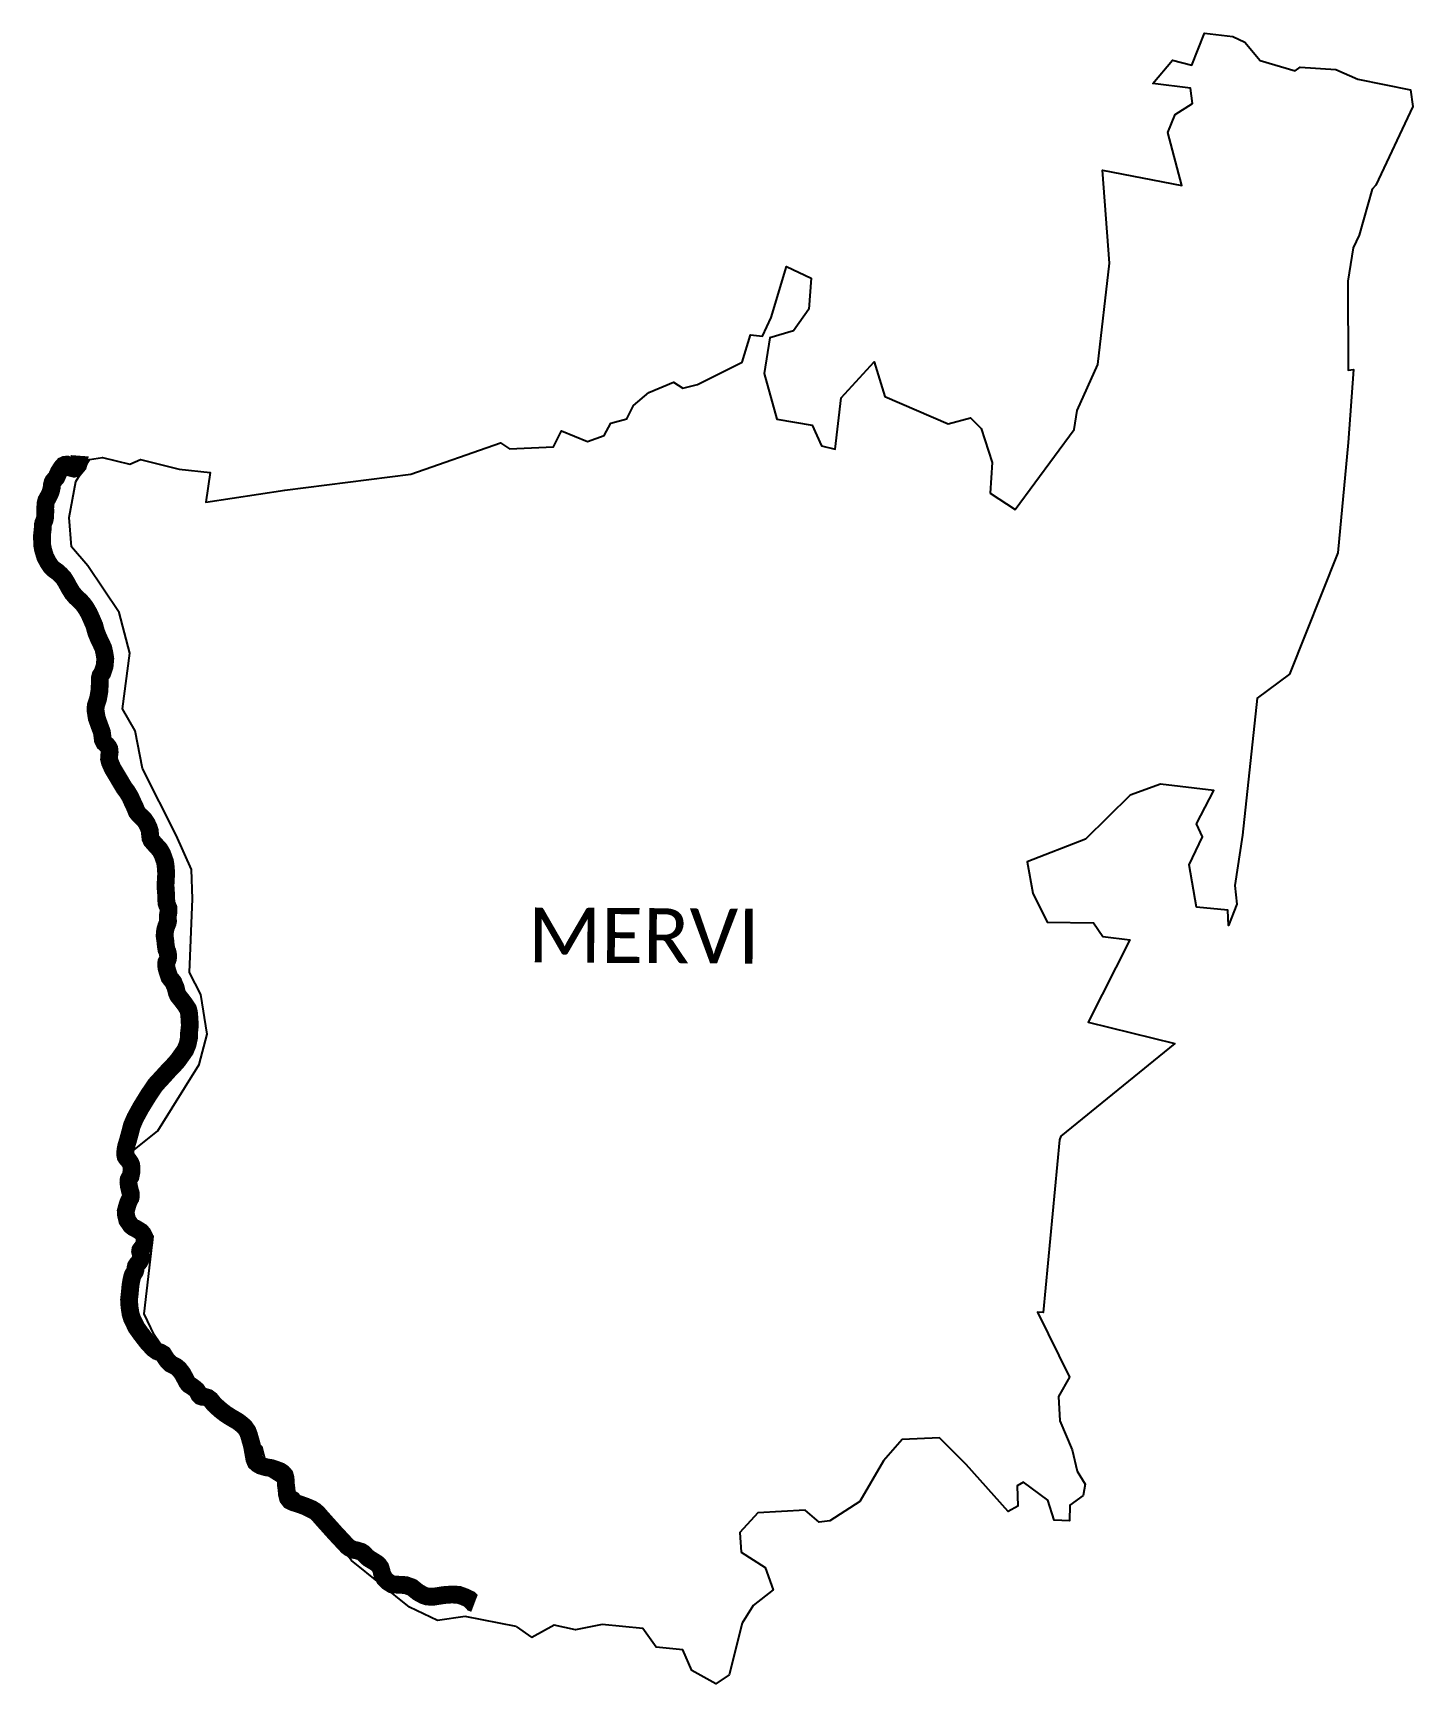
# Model space of a CAD drawing. Header units: metres. Extents: x 318126 to 322004, y 1859001 to 1876470.
# Drawn here: x 318126 to 322004, y 1859001 to 1863637 of the extents above; entities outside this region: 1.
import ezdxf

# ---------------------------------------------------------------- set-up
doc = ezdxf.new("R2010")
doc.units = ezdxf.units.M
for name, color, linetype in [('NATURALLY PROTECTED', 3, 'Continuous'), ('village', 3, 'Continuous'), ('VILLAGE NAME', 250, 'Continuous')]:
    doc.layers.add(name, color=color, linetype=linetype)
doc.styles.get("Standard").update_dxf_attribs({"font": 'Cambria Math.ttf'})

msp = doc.modelspace()

# ---------------------------------------------------------------- linework, layer by layer
at = {"layer": 'NATURALLY PROTECTED', "const_width": 50, "flags": 128}
msp.add_lwpolyline([(318325.5, 1876444.5), (318325.5, 1876444.5)], close=True, dxfattribs=at)
at = {"layer": 'NATURALLY PROTECTED', "color": 116, "true_color": 0x136734, "const_width": 50, "flags": 128}
for points in [[(318257.3, 1862450.1), (318256.1, 1862433.9), (318253.1, 1862424.5), (318246, 1862415.9), (318241.1, 1862414.2), (318234, 1862415.9), (318226.8, 1862422.8), (318221.3, 1862425.2), (318215.8, 1862424.8), (318211.8, 1862422.9), (318206.5, 1862416.9), (318198.5, 1862404.5), (318191.7, 1862389), (318187.2, 1862383.8), (318182.8, 1862378.9), (318180.8, 1862374.6), (318179.2, 1862367.7), (318178.6, 1862361.1), (318176.4, 1862351.3), (318173.7, 1862343.8), (318167.2, 1862331.3), (318163.5, 1862325), (318161.5, 1862317), (318160.5, 1862304.4), (318160.6, 1862290.5), (318160, 1862277.1), (318158.3, 1862268.9), (318155.2, 1862262.2), (318153.6, 1862255.2), (318153.3, 1862243.7), (318151.1, 1862224.8), (318151.5, 1862213.4), (318152, 1862199.1), (318154, 1862187.6), (318160.3, 1862166.3), (318168.7, 1862150.5), (318176, 1862139.5), (318182.6, 1862132.6), (318196, 1862123), (318203.6, 1862115.8), (318212.5, 1862106.1), (318219.7, 1862094.4), (318227.8, 1862079.4), (318236.7, 1862064.9), (318245.7, 1862054.2), (318259.4, 1862041.5), (318267.3, 1862032.7), (318274.8, 1862022.4), (318283.3, 1862007.6), (318289.6, 1861993.7), (318298.7, 1861972.7), (318303.4, 1861954.6), (318310.2, 1861938.2), (318318.7, 1861920.3), (318323.6, 1861909.8), (318326.6, 1861896.3), (318329.2, 1861880), (318327.3, 1861859.6), (318321, 1861840.5), (318315.8, 1861832.9), (318314.1, 1861825.8), (318313.8, 1861809.3), (318312.5, 1861788.1), (318308.8, 1861767.1), (318302.4, 1861747.9), (318301.7, 1861735.6), (318305.2, 1861713.3), (318314.2, 1861688.3), (318319.7, 1861673.5), (318322.3, 1861652.6), (318326.2, 1861644.4), (318333.4, 1861637.7), (318338, 1861631.8), (318340.5, 1861626.9), (318341.4, 1861617.9), (318340.3, 1861608.7), (318339.8, 1861599), (318342.1, 1861589.5), (318349.6, 1861572.2), (318365.3, 1861545.9), (318372.9, 1861533.1), (318382.3, 1861517.3), (318390.9, 1861505.9), (318399.2, 1861491.9), (318404.6, 1861479.9), (318413.5, 1861460.9), (318417.6, 1861450.1), (318423.7, 1861442.3), (318433, 1861433.6), (318438.6, 1861428.1), (318445.7, 1861417.3), (318451.7, 1861404.3), (318454.3, 1861396), (318455, 1861386.2), (318456.1, 1861376.2), (318459.4, 1861369.3), (318467.7, 1861359.8), (318482.4, 1861343.6), (318489.1, 1861331.7), (318492.9, 1861321.4), (318496.8, 1861310.3), (318498.6, 1861299.5), (318499.8, 1861285.1), (318500.2, 1861273.8), (318499.3, 1861261.7), (318498.5, 1861244.6), (318498.8, 1861234.2), (318500.2, 1861217), (318500.5, 1861202.5), (318501.3, 1861193.1), (318502.5, 1861189.3), (318504.6, 1861184.5), (318506.6, 1861179.7), (318507, 1861175.8), (318506.7, 1861170), (318506.2, 1861165.3), (318505.1, 1861159), (318504.7, 1861154.3), (318504.9, 1861149.2), (318505.5, 1861143.6), (318504.5, 1861138.5), (318500.6, 1861128.7), (318498.2, 1861121), (318496.4, 1861111.3), (318496, 1861100.7), (318497.7, 1861089.8), (318499, 1861076), (318501, 1861063.2), (318503.9, 1861056.9), (318505.2, 1861051.8), (318505.7, 1861044.5), (318505.3, 1861038.4), (318503.3, 1861032.6), (318500.8, 1861028), (318500.1, 1861020.2), (318501.4, 1861010.7), (318504.2, 1861000.7), (318509.4, 1860985.3), (318513.7, 1860979.6), (318518.9, 1860973.8), (318521, 1860970.6), (318522.4, 1860966.4), (318526.7, 1860956.7), (318530.6, 1860941), (318533.5, 1860934.2), (318538.7, 1860927.6), (318547.6, 1860916.5), (318553.8, 1860907.9), (318561.8, 1860895.8), (318564.2, 1860886.9), (318565.5, 1860872.7), (318566.4, 1860857.9), (318566.6, 1860848.2), (318565.6, 1860838.3), (318564.5, 1860829.1), (318564.6, 1860816.4), (318560.5, 1860797.2), (318554.2, 1860781.6), (318545.9, 1860769.6), (318532.5, 1860751), (318519.1, 1860735.9), (318510.6, 1860727.5), (318489.4, 1860704.1), (318470.3, 1860683.4), (318455.7, 1860661.8)], [(318455.7, 1860661.8), (318451, 1860654.9), (318429.1, 1860619.4), (318413.1, 1860590.1), (318403.6, 1860568.1), (318400.9, 1860556.9), (318393, 1860527.6), (318388.2, 1860512.2), (318386.4, 1860503.7), (318385.7, 1860498.4), (318385, 1860488), (318386.2, 1860482.1), (318388.4, 1860478.4), (318392.7, 1860473.9), (318395.6, 1860470.1), (318399.5, 1860464), (318401.9, 1860458.7), (318403.1, 1860450.3), (318403.1, 1860440.9), (318400.1, 1860426), (318396.2, 1860420.3), (318394.9, 1860417.7), (318394.2, 1860409.4), (318395.6, 1860398.2), (318398.5, 1860385.8), (318400.6, 1860378.8), (318401.1, 1860371.4), (318400, 1860365.6), (318395.4, 1860356.8), (318392.1, 1860348.3), (318386.7, 1860328.9), (318387.4, 1860318.2), (318390.9, 1860303.3), (318401, 1860288.5), (318408, 1860282.8), (318414.5, 1860279.8), (318422.6, 1860275), (318429.6, 1860270.6), (318434.2, 1860265.3), (318438.5, 1860257.3), (318439.8, 1860247.2), (318438.5, 1860236.3), (318435.7, 1860229.5), (318431.2, 1860224.2), (318427.7, 1860219.3), (318427.1, 1860215.3), (318429, 1860207.5), (318430, 1860202.5), (318429.9, 1860196.2), (318425.3, 1860186.9), (318418.6, 1860179.2), (318415.3, 1860174.3), (318414.2, 1860169.1), (318413.9, 1860164), (318412.2, 1860158.3), (318408, 1860152.1), (318406.3, 1860149.1), (318404.6, 1860143.8), (318402, 1860132.2), (318399.9, 1860119.3), (318397.9, 1860097.4), (318395.9, 1860079.9), (318397, 1860061.1), (318400.2, 1860040.1), (318403.9, 1860028), (318416.4, 1860002), (318429.7, 1859983.5), (318449.2, 1859958.3), (318465, 1859941.8), (318474.8, 1859934.9), (318484.7, 1859931.3), (318492, 1859926.9), (318496.6, 1859919.2), (318502.7, 1859910.1), (318513.2, 1859899.4), (318528, 1859891.9), (318536.7, 1859884.6), (318546.1, 1859872.2), (318552.5, 1859860.4), (318559, 1859848.2), (318561.9, 1859844.2), (318565.7, 1859840.5), (318571.8, 1859836.8), (318582.3, 1859829.1), (318586.3, 1859825.2), (318589.2, 1859820.7), (318593.1, 1859812.4), (318596.9, 1859808.7), (318601.5, 1859807.2), (318608, 1859807), (318617.3, 1859804.4), (318624.8, 1859798.9), (318635.1, 1859786.2), (318641.8, 1859779.8), (318654.6, 1859768.6), (318667.5, 1859758.7), (318681.4, 1859749.8), (318700.5, 1859738.7), (318708.4, 1859732.9), (318717.1, 1859725.6), (318721.6, 1859721.1), (318729, 1859710.2), (318733.2, 1859699.1), (318735.8, 1859689.3), (318739.5, 1859676.8), (318742.4, 1859664.5), (318744.5, 1859651.9), (318746.3, 1859642.4), (318748, 1859632.5), (318751.8, 1859623.5), (318757.7, 1859618.3), (318765.8, 1859613.7), (318781.7, 1859609), (318795.1, 1859607.1), (318809.2, 1859602.4), (318820.4, 1859598.1), (318827.1, 1859593.7), (318833.4, 1859586.6), (318835.4, 1859579.8), (318836.1, 1859573.4), (318837, 1859557.7), (318838.4, 1859548), (318839.6, 1859533.5), (318842.3, 1859522.9), (318848.2, 1859515.2), (318857.8, 1859510.7), (318874.8, 1859505.3), (318892.9, 1859498.8), (318909.6, 1859491.8), (318918.6, 1859486.1), (318925.8, 1859479.7), (318936.1, 1859467.8), (318974.9, 1859424.5), (319000.2, 1859397.4), (319010.2, 1859386.7), (319015.8, 1859382.6), (319023.7, 1859378.6), (319028.2, 1859377.1), (319033.4, 1859376.2), (319037.1, 1859375.4), (319048.5, 1859371.8), (319054.4, 1859368.1), (319063.2, 1859358.6), (319069.5, 1859353.1), (319076.4, 1859349.1), (319092, 1859339.4), (319097.4, 1859334.6), (319102.2, 1859327.7), (319105.3, 1859317.9), (319107.1, 1859309.6), (319113.6, 1859297), (319123.3, 1859287.5), (319134.7, 1859280.3), (319149.2, 1859279.5), (319173.2, 1859278.2), (319191.1, 1859271.8), (319208.4, 1859257.9), (319223.8, 1859249.5), (319234.6, 1859246), (319251.5, 1859245.6), (319280, 1859250.2), (319302.3, 1859251.8), (319322, 1859251), (319338.1, 1859245.2), (319352.8, 1859238.3), (319362, 1859228.3), (319366.5, 1859226.6)]]:
    msp.add_lwpolyline(points, dxfattribs=at)
at = {"layer": 'village', "flags": 128}
msp.add_lwpolyline([(319483.9, 1859162.1), (319527.6, 1859130.9)], dxfattribs=at)
at = {"layer": 'village', "color": 3, "true_color": 0x00ff00}
for points in [[(319483.9, 1859162.1, 0), (319340.2, 1859189.7, 0), (319262.2, 1859178.7, 0), (319184.4, 1859215.9, 0), (319020.7, 1859347.1, 0), (318943.4, 1859447.1, 0), (318874.9, 1859482.6, 0), (318872.6, 1859532.4, 0), (318790.9, 1859584.4, 0), (318769.3, 1859666.4, 0), (318723.2, 1859714.2, 0), (318637.3, 1859770.8, 0), (318510.7, 1859917, 0), (318466.1, 1859981.3, 0), (318438.8, 1860039.7, 0), (318463.5, 1860258.7, 0), (318423.2, 1860285.2, 0), (318402.8, 1860320.6, 0), (318409, 1860389.7, 0), (318386.6, 1860481.9, 0), (318476.7, 1860553.8, 0), (318593.3, 1860740.4, 0), (318615.2, 1860825.8, 0), (318597.6, 1860937.1, 0), (318566.2, 1860998.8, 0), (318574.1, 1861205.4, 0), (318571.1, 1861288, 0), (318528.6, 1861384.7, 0), (318434.1, 1861571.5, 0), (318413.5, 1861677.6, 0), (318377.6, 1861739.8, 0), (318398.1, 1861895.8, 0), (318368.6, 1862009.9, 0), (318280.5, 1862141.1, 0), (318234.5, 1862194.7, 0), (318228, 1862276.9, 0), (318246, 1862378, 0), (318284.6, 1862439.2, 0), (318321.2, 1862444.9, 0), (318398.4, 1862426.8, 0), (318428.1, 1862439.4, 0), (318536.5, 1862412.7, 0), (318624, 1862402.9, 0), (318611.8, 1862319.8, 0), (318833.7, 1862353.9, 0), (319187.3, 1862398.3, 0), (319439.9, 1862486.8, 0), (319464.6, 1862470, 0), (319588.7, 1862474.9, 0), (319611.1, 1862519.8, 0), (319684.3, 1862490.5, 0), (319730.6, 1862507.3, 0), (319749.4, 1862541.4, 0), (319794.8, 1862554.2, 0), (319813.4, 1862591.6, 0), (319856.6, 1862627.7, 0), (319925.8, 1862656.6, 0), (319951.7, 1862640.2, 0), (319993.5, 1862650.6, 0), (320118.3, 1862712.6, 0), (320141.9, 1862789.7, 0), (320175.9, 1862785.7, 0), (320200, 1862838.6, 0), (320243.2, 1862981.9, 0), (320312.2, 1862948.9, 0), (320306.1, 1862861.4, 0), (320263.1, 1862801.1, 0), (320196.5, 1862780.9, 0), (320180.7, 1862681.1, 0), (320216.3, 1862552.8, 0), (320315.7, 1862536, 0), (320341.5, 1862478.3, 0), (320379.9, 1862469, 0), (320396.7, 1862613, 0), (320490, 1862713.5, 0), (320519.7, 1862616.8, 0), (320698, 1862539.8, 0), (320760.2, 1862557, 0), (320790.3, 1862526.8, 0), (320821, 1862431.1, 0), (320815.8, 1862345.5, 0), (320885.8, 1862299.5, 0), (321052, 1862524.1, 0), (321059.8, 1862577.6, 0), (321118.5, 1862706.9, 0), (321150.6, 1862991.4, 0), (321130.8, 1863252.1, 0), (321354.4, 1863209, 0), (321314.4, 1863358.3, 0), (321335.6, 1863408.7, 0), (321383.7, 1863439.5, 0), (321378.7, 1863483, 0), (321272.3, 1863495.8, 0), (321328, 1863561.4, 0), (321382.6, 1863547, 0), (321417.5, 1863637.5, 0), (321497.8, 1863627.8, 0), (321531.5, 1863612.1, 0), (321574.5, 1863559.9, 0), (321672.5, 1863530.8, 0), (321686.3, 1863541.9, 0), (321787, 1863535.3, 0), (321848.3, 1863507.9, 0), (321997, 1863477.5, 0), (322003.7, 1863431.5, 0)], [(322003.7, 1863431.5, 0), (321899.4, 1863210.1, 0), (321889, 1863198.8, 0), (321852.9, 1863069.4, 0), (321835.9, 1863034.2, 0), (321820.5, 1862940.2, 0), (321821.5, 1862691, 0), (321836.5, 1862692.1, 0), (321821.6, 1862487.5, 0), (321792.4, 1862177.4, 0), (321656.9, 1861836.9, 0), (321565.5, 1861769.4, 0), (321524.6, 1861384.5, 0), (321503.3, 1861243.4, 0), (321509.2, 1861190.4, 0), (321485.6, 1861130.7, 0), (321483.3, 1861173.9, 0), (321395.7, 1861182.3, 0), (321375.1, 1861301.2, 0), (321411.9, 1861380, 0), (321395.7, 1861416.2, 0), (321444, 1861510.2, 0), (321294.1, 1861528.2, 0), (321208.6, 1861496.9, 0), (321083.8, 1861373.4, 0), (320919.4, 1861310, 0), (320935.2, 1861221.9, 0), (320975.6, 1861140.5, 0), (321106.2, 1861138.2, 0), (321132, 1861099.5, 0), (321208, 1861091, 0), (321090.6, 1860859.2, 0), (321334.7, 1860799, 0), (321014.4, 1860539.3, 0), (321010.6, 1860529.3, 0), (320964.2, 1860044.2, 0), (320948.2, 1860045, 0), (321038.1, 1859862.4, 0), (321007.2, 1859807.5, 0), (321011.2, 1859739.2, 0), (321046.3, 1859658.4, 0), (321059.9, 1859598, 0), (321082.7, 1859562.1, 0), (321076.8, 1859530.2, 0), (321039.5, 1859502.4, 0), (321038.7, 1859458.9, 0), (320995.5, 1859461, 0), (320977.5, 1859517.2, 0), (320909.1, 1859567.3, 0), (320891.3, 1859557.4, 0), (320893.3, 1859499.5, 0), (320866.6, 1859484.5, 0), (320747.9, 1859617.3, 0), (320672.8, 1859691.6, 0), (320568.7, 1859687.2, 0), (320515.7, 1859627.7, 0), (320449.8, 1859513.1, 0), (320364.8, 1859459.2, 0), (320335, 1859455, 0), (320296.1, 1859488.4, 0), (320162.8, 1859481, 0), (320112, 1859425.7, 0), (320115.5, 1859371.1, 0), (320183.2, 1859327.5, 0), (320205.4, 1859264.5, 0), (320149.9, 1859220.5, 0), (320118.8, 1859171.4, 0), (320082.1, 1859026.1, 0), (320045.1, 1859000.5, 0), (319977.5, 1859038.4, 0), (319952.1, 1859096.3, 0), (319877.2, 1859104.2, 0), (319839.7, 1859156.2, 0), (319725.6, 1859167.2, 0), (319650.4, 1859152.7, 0), (319590.6, 1859165.9, 0), (319527.6, 1859130.9, 0)]]:
    msp.add_polyline3d(points, dxfattribs=at)

# ---------------------------------------------------------------- texts
at = {"layer": 'VILLAGE NAME', "insert": (319517.4, 1861181.5), "char_height": 154.336, "attachment_point": 1, "rotation": 359.6762}
msp.add_mtext_dynamic_manual_height_columns('{\\fCalibri|b0|i0|c0|p34;MERVI}', width=1012.468, gutter_width=771.7, heights=[0], dxfattribs=at)

doc.saveas('drawing.dxf')
